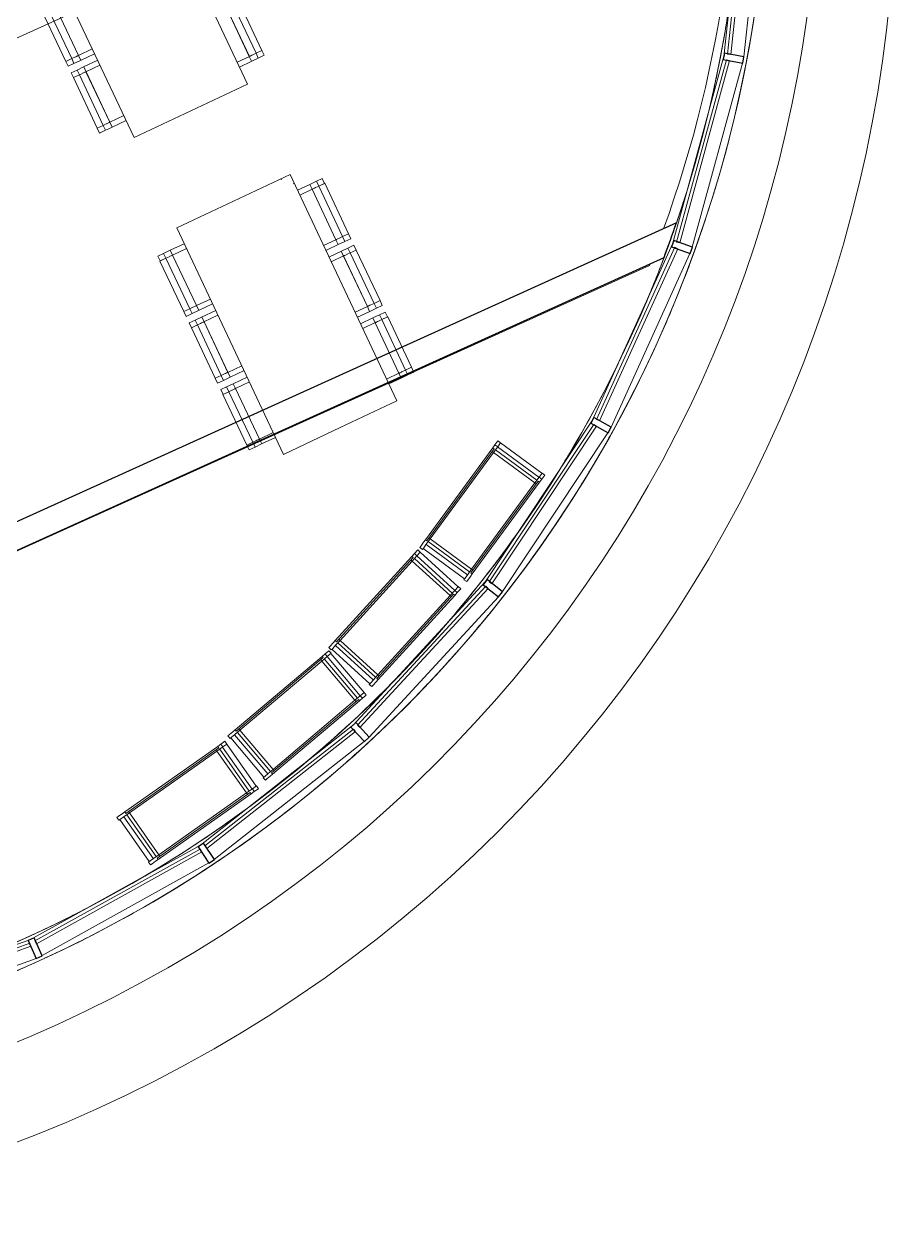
# Model space of a CAD drawing. Header units: metres. Extents: x -217 to -108, y -304 to -188.
# Drawn here: x -140.33 to -133.72, y -263.05 to -253.89 of the extents above; entities that cross this region are included whole.
import ezdxf

# ---------------------------------------------------------------- set-up
doc = ezdxf.new("R2010")
doc.units = ezdxf.units.M
for name, color, linetype, lineweight in [('A-FLOR', 192, 'Continuous', 9), ('A-GLAZ-CURT', 52, 'Continuous', 9), ('A-GLAZ-CWMG', 51, 'Continuous', 9), ('A-WALL', 113, 'Continuous', 9), ('I-FURN', 30, 'Continuous', 9)]:
    doc.layers.add(name, color=color, linetype=linetype, lineweight=lineweight)

# ---------------------------------------------------------------- blocks, each defined once
blk = doc.blocks.new('dining_table_and_chairs_5978 - dining_table_and_chairs_5978-V7-Nivel 3')
at = {"layer": 'I-FURN'}
for p, q in [((0.1324, 0.6342), (0.1324, 0.6832)), ((0.1324, 0.6832), (0.1726, 0.6832)), ((0.1726, 0.6342), (0.1726, 0.6842)), ((0.1726, 0.6842), (0.5966, 0.6842)), ((0.1726, 0.6832), (0.1726, 0.6342)), ((0.5966, 0.6842), (0.5966, 0.6342)), ((0.5966, 0.6342), (0.5966, 0.6842)), ((0.5966, 0.6842), (0.6374, 0.6842)), ((0.5966, 0.6342), (0.5966, 0.6842)), ((0.5966, 0.6842), (0.6374, 0.6842)), ((0.6374, 0.6842), (0.6374, 0.6342)), ((0.6374, 0.6842), (0.6374, 0.6342)), ((0.6924, 0.6342), (0.6924, 0.6832)), ((0.6924, 0.6832), (0.7326, 0.6832)), ((0.7326, 0.6342), (0.7326, 0.6842)), ((0.7326, 0.6842), (1.1566, 0.6842)), ((0.7326, 0.6832), (0.7326, 0.6342)), ((1.1566, 0.6842), (1.1566, 0.6342)), ((1.1566, 0.6342), (1.1566, 0.6842)), ((1.1566, 0.6842), (1.1974, 0.6842)), ((1.1566, 0.6342), (1.1566, 0.6842)), ((1.1566, 0.6842), (1.1974, 0.6842)), ((1.1974, 0.6842), (1.1974, 0.6342)), ((1.1974, 0.6842), (1.1974, 0.6342)), ((1.2524, 0.6342), (1.2524, 0.6832)), ((1.2524, 0.6832), (1.2926, 0.6832)), ((1.2926, 0.6342), (1.2926, 0.6842)), ((1.2926, 0.6842), (1.7166, 0.6842)), ((1.2926, 0.6832), (1.2926, 0.6342)), ((1.7166, 0.6842), (1.7166, 0.6342)), ((1.7166, 0.6342), (1.7166, 0.6842)), ((1.7166, 0.6842), (1.7574, 0.6842)), ((1.7166, 0.6342), (1.7166, 0.6842)), ((1.7166, 0.6842), (1.7574, 0.6842)), ((1.7574, 0.6842), (1.7574, 0.6342)), ((1.7574, 0.6842), (1.7574, 0.6342)), ((0.1324, 0.5791), (0.1324, 0.6342)), ((0.1324, 0.6342), (0.1726, 0.6342)), ((0.1324, 0.475), (0.1324, 0.5791)), ((0.1324, 0.578), (0.1726, 0.578)), ((0.1725, 0.5792), (0.1725, 0.475)), ((0.1726, 0.6079), (0.1726, 0.6342)), ((0.1726, 0.6342), (0.5966, 0.6342)), ((0.1726, 0.6068), (0.1726, 0.5996)), ((0.1726, 0.5898), (0.1726, 0.5996)), ((0.1726, 0.5884), (0.1726, 0.5842)), ((0.1726, 0.5799), (0.1726, 0.5842)), ((0.1726, 0.5791), (0.1726, 0.578)), ((0.1726, 0.5784), (0.1726, 0.578)), ((0.5966, 0.5784), (0.1726, 0.5784)), ((0.1726, 0.578), (0.5966, 0.578)), ((0.5966, 0.6342), (0.5966, 0.6079)), ((0.5966, 0.6342), (0.6374, 0.6342)), ((0.5966, 0.6342), (0.6374, 0.6342)), ((0.5966, 0.5996), (0.5966, 0.6068)), ((0.5966, 0.5996), (0.5966, 0.6068)), ((0.5966, 0.5996), (0.5966, 0.5898)), ((0.5966, 0.5842), (0.5966, 0.5884)), ((0.5966, 0.5842), (0.5966, 0.5884)), ((0.5966, 0.5842), (0.5966, 0.5799)), ((0.5966, 0.578), (0.5966, 0.5791)), ((0.5966, 0.578), (0.5966, 0.5791)), ((0.5966, 0.578), (0.5966, 0.5784)), ((0.5966, 0.475), (0.5966, 0.5784)), ((0.5966, 0.475), (0.5966, 0.5784)), ((0.5966, 0.578), (0.6374, 0.578)), ((0.5966, 0.578), (0.6374, 0.578)), ((0.6374, 0.6342), (0.6374, 0.5791)), ((0.6374, 0.6342), (0.6374, 0.5791)), ((0.6374, 0.5791), (0.6374, 0.475)), ((0.6924, 0.5791), (0.6924, 0.6342)), ((0.6924, 0.6342), (0.7326, 0.6342)), ((0.6924, 0.475), (0.6924, 0.5791)), ((0.6924, 0.578), (0.7326, 0.578)), ((0.7325, 0.5792), (0.7325, 0.475)), ((0.7326, 0.6079), (0.7326, 0.6342)), ((0.7326, 0.6342), (1.1566, 0.6342)), ((0.7326, 0.6068), (0.7326, 0.5996)), ((0.7326, 0.5898), (0.7326, 0.5996)), ((0.7326, 0.5884), (0.7326, 0.5842)), ((0.7326, 0.5799), (0.7326, 0.5842)), ((0.7326, 0.5791), (0.7326, 0.578)), ((0.7326, 0.5784), (0.7326, 0.578)), ((1.1566, 0.5784), (0.7326, 0.5784)), ((0.7326, 0.578), (1.1566, 0.578)), ((1.1566, 0.6342), (1.1566, 0.6079)), ((1.1566, 0.6342), (1.1974, 0.6342)), ((1.1566, 0.6342), (1.1974, 0.6342)), ((1.1566, 0.5996), (1.1566, 0.6068)), ((1.1566, 0.5996), (1.1566, 0.6068)), ((1.1566, 0.5996), (1.1566, 0.5898)), ((1.1566, 0.5842), (1.1566, 0.5884)), ((1.1566, 0.5842), (1.1566, 0.5884)), ((1.1566, 0.5842), (1.1566, 0.5799)), ((1.1566, 0.578), (1.1566, 0.5791)), ((1.1566, 0.578), (1.1566, 0.5791)), ((1.1566, 0.578), (1.1566, 0.5784)), ((1.1566, 0.475), (1.1566, 0.5784)), ((1.1566, 0.475), (1.1566, 0.5784)), ((1.1566, 0.578), (1.1974, 0.578)), ((1.1566, 0.578), (1.1974, 0.578)), ((1.1974, 0.6342), (1.1974, 0.5791)), ((1.1974, 0.6342), (1.1974, 0.5791)), ((1.1974, 0.5791), (1.1974, 0.475)), ((1.2524, 0.5791), (1.2524, 0.6342)), ((1.2524, 0.6342), (1.2926, 0.6342)), ((1.2524, 0.475), (1.2524, 0.5791)), ((1.2524, 0.578), (1.2926, 0.578)), ((1.2925, 0.5792), (1.2925, 0.475)), ((1.2926, 0.6079), (1.2926, 0.6342)), ((1.2926, 0.6342), (1.7166, 0.6342)), ((1.2926, 0.6068), (1.2926, 0.5996)), ((1.2926, 0.5898), (1.2926, 0.5996)), ((1.2926, 0.5884), (1.2926, 0.5842)), ((1.2926, 0.5799), (1.2926, 0.5842)), ((1.2926, 0.5791), (1.2926, 0.578)), ((1.2926, 0.5784), (1.2926, 0.578)), ((1.7166, 0.5784), (1.2926, 0.5784)), ((1.2926, 0.578), (1.7166, 0.578)), ((1.7166, 0.6342), (1.7166, 0.6079)), ((1.7166, 0.6342), (1.7574, 0.6342)), ((1.7166, 0.6342), (1.7574, 0.6342)), ((1.7166, 0.6003), (1.7166, 0.6068)), ((1.7166, 0.6003), (1.7166, 0.6068)), ((1.7166, 0.6003), (1.7166, 0.5898)), ((1.7166, 0.5842), (1.7166, 0.5884)), ((1.7166, 0.5842), (1.7166, 0.5884)), ((1.7166, 0.5842), (1.7166, 0.5799)), ((1.7166, 0.578), (1.7166, 0.5791)), ((1.7166, 0.578), (1.7166, 0.5791)), ((1.7166, 0.578), (1.7166, 0.5784)), ((1.7166, 0.475), (1.7166, 0.5784)), ((1.7166, 0.475), (1.7166, 0.5784)), ((1.7166, 0.578), (1.7574, 0.578)), ((1.7166, 0.578), (1.7574, 0.578)), ((1.7574, 0.6342), (1.7574, 0.5791)), ((1.7574, 0.6342), (1.7574, 0.5791)), ((1.7574, 0.5791), (1.7574, 0.475)), ((1.9, 0.475), (0, 0.475)), ((0, 0.475), (0, -0.475)), ((0.075, 0.475), (0.075, 0.465)), ((1.9, 0), (1.9, 0.475)), ((0, 0.4), (0.01, 0.4)), ((1.9, -0.475), (1.9, 0)), ((0, -0.475), (1.9, -0.475)), ((0.1324, -0.593), (0.1324, -0.475)), ((0.1725, -0.475), (0.1725, -0.593)), ((0.5966, -0.5922), (0.5966, -0.475)), ((0.5966, -0.5922), (0.5966, -0.475)), ((0.6374, -0.475), (0.6374, -0.593)), ((0.6924, -0.593), (0.6924, -0.475)), ((0.7325, -0.475), (0.7325, -0.593)), ((1.1566, -0.5922), (1.1566, -0.475)), ((1.1566, -0.5922), (1.1566, -0.475)), ((1.1974, -0.475), (1.1974, -0.593)), ((1.2524, -0.593), (1.2524, -0.475)), ((1.2925, -0.475), (1.2925, -0.593)), ((1.7166, -0.5922), (1.7166, -0.475)), ((1.7166, -0.5922), (1.7166, -0.475)), ((1.7574, -0.475), (1.7574, -0.593)), ((0.1726, -0.5918), (0.1324, -0.5918)), ((0.1324, -0.648), (0.1324, -0.593)), ((0.5966, -0.5918), (0.1726, -0.5918)), ((0.1726, -0.5918), (0.1726, -0.5922)), ((0.1726, -0.5918), (0.1726, -0.593)), ((0.1726, -0.5922), (0.5966, -0.5922)), ((0.1726, -0.598), (0.1726, -0.5937)), ((0.1726, -0.598), (0.1726, -0.6033)), ((0.1726, -0.6141), (0.1726, -0.6036)), ((0.1726, -0.6141), (0.1726, -0.6206)), ((0.1726, -0.648), (0.1726, -0.6217)), ((0.5966, -0.5922), (0.5966, -0.5918)), ((0.6374, -0.5918), (0.5966, -0.5918)), ((0.5966, -0.593), (0.5966, -0.5918)), ((0.6374, -0.5918), (0.5966, -0.5918)), ((0.5966, -0.593), (0.5966, -0.5918)), ((0.5966, -0.5937), (0.5966, -0.598)), ((0.5966, -0.6033), (0.5966, -0.598)), ((0.5966, -0.6033), (0.5966, -0.598)), ((0.5966, -0.6036), (0.5966, -0.6134)), ((0.5966, -0.6206), (0.5966, -0.6134)), ((0.5966, -0.6206), (0.5966, -0.6134)), ((0.5966, -0.6217), (0.5966, -0.648)), ((0.6374, -0.593), (0.6374, -0.648)), ((0.6374, -0.593), (0.6374, -0.648)), ((0.7326, -0.5918), (0.6924, -0.5918)), ((0.6924, -0.648), (0.6924, -0.593)), ((1.1566, -0.5918), (0.7326, -0.5918)), ((0.7326, -0.5918), (0.7326, -0.5922)), ((0.7326, -0.5918), (0.7326, -0.593)), ((0.7326, -0.5922), (1.1566, -0.5922)), ((0.7326, -0.598), (0.7326, -0.5937)), ((0.7326, -0.598), (0.7326, -0.6033)), ((0.7326, -0.6134), (0.7326, -0.6036)), ((0.7326, -0.6134), (0.7326, -0.6206)), ((0.7326, -0.648), (0.7326, -0.6217)), ((1.1566, -0.5922), (1.1566, -0.5918)), ((1.1974, -0.5918), (1.1566, -0.5918)), ((1.1566, -0.593), (1.1566, -0.5918)), ((1.1974, -0.5918), (1.1566, -0.5918)), ((1.1566, -0.593), (1.1566, -0.5918)), ((1.1566, -0.5937), (1.1566, -0.598)), ((1.1566, -0.6033), (1.1566, -0.598)), ((1.1566, -0.6033), (1.1566, -0.598)), ((1.1566, -0.6036), (1.1566, -0.6134)), ((1.1566, -0.6206), (1.1566, -0.6134)), ((1.1566, -0.6206), (1.1566, -0.6134)), ((1.1566, -0.6217), (1.1566, -0.648)), ((1.1974, -0.593), (1.1974, -0.648)), ((1.1974, -0.593), (1.1974, -0.648)), ((1.2926, -0.5918), (1.2524, -0.5918)), ((1.2524, -0.648), (1.2524, -0.593)), ((1.7166, -0.5918), (1.2926, -0.5918)), ((1.2926, -0.5918), (1.2926, -0.5922)), ((1.2926, -0.5918), (1.2926, -0.593)), ((1.2926, -0.5922), (1.7166, -0.5922)), ((1.2926, -0.598), (1.2926, -0.5937)), ((1.2926, -0.598), (1.2926, -0.6033)), ((1.2926, -0.6134), (1.2926, -0.6036)), ((1.2926, -0.6134), (1.2926, -0.6206)), ((1.2926, -0.648), (1.2926, -0.6217)), ((1.7166, -0.5922), (1.7166, -0.5918)), ((1.7574, -0.5918), (1.7166, -0.5918)), ((1.7166, -0.593), (1.7166, -0.5918)), ((1.7574, -0.5918), (1.7166, -0.5918)), ((1.7166, -0.593), (1.7166, -0.5918)), ((1.7166, -0.5937), (1.7166, -0.598)), ((1.7166, -0.6033), (1.7166, -0.598)), ((1.7166, -0.6033), (1.7166, -0.598)), ((1.7166, -0.6036), (1.7166, -0.6134)), ((1.7166, -0.6206), (1.7166, -0.6134)), ((1.7166, -0.6206), (1.7166, -0.6134)), ((1.7166, -0.6217), (1.7166, -0.648)), ((1.7574, -0.593), (1.7574, -0.648)), ((1.7574, -0.593), (1.7574, -0.648)), ((0.1324, -0.697), (0.1324, -0.648)), ((0.1726, -0.648), (0.1324, -0.648)), ((0.1726, -0.697), (0.1324, -0.697)), ((0.1726, -0.698), (0.1726, -0.648)), ((0.5966, -0.648), (0.1726, -0.648)), ((0.1726, -0.648), (0.1726, -0.697)), ((0.5966, -0.698), (0.1726, -0.698)), ((0.5966, -0.648), (0.5966, -0.698)), ((0.5966, -0.698), (0.5966, -0.648)), ((0.6374, -0.648), (0.5966, -0.648)), ((0.5966, -0.698), (0.5966, -0.648)), ((0.6374, -0.648), (0.5966, -0.648)), ((0.6374, -0.698), (0.5966, -0.698)), ((0.6374, -0.698), (0.5966, -0.698)), ((0.6374, -0.648), (0.6374, -0.698)), ((0.6374, -0.648), (0.6374, -0.698)), ((0.6924, -0.697), (0.6924, -0.648)), ((0.7326, -0.648), (0.6924, -0.648)), ((0.7326, -0.697), (0.6924, -0.697)), ((0.7326, -0.698), (0.7326, -0.648)), ((1.1566, -0.648), (0.7326, -0.648)), ((0.7326, -0.648), (0.7326, -0.697)), ((1.1566, -0.698), (0.7326, -0.698)), ((1.1566, -0.648), (1.1566, -0.698)), ((1.1566, -0.698), (1.1566, -0.648)), ((1.1974, -0.648), (1.1566, -0.648)), ((1.1566, -0.698), (1.1566, -0.648)), ((1.1974, -0.648), (1.1566, -0.648)), ((1.1974, -0.698), (1.1566, -0.698)), ((1.1974, -0.698), (1.1566, -0.698)), ((1.1974, -0.648), (1.1974, -0.698)), ((1.1974, -0.648), (1.1974, -0.698)), ((1.2524, -0.697), (1.2524, -0.648)), ((1.2926, -0.648), (1.2524, -0.648)), ((1.2926, -0.697), (1.2524, -0.697)), ((1.2926, -0.698), (1.2926, -0.648)), ((1.7166, -0.648), (1.2926, -0.648)), ((1.2926, -0.648), (1.2926, -0.697)), ((1.7166, -0.698), (1.2926, -0.698)), ((1.7166, -0.648), (1.7166, -0.698)), ((1.7166, -0.698), (1.7166, -0.648)), ((1.7574, -0.648), (1.7166, -0.648)), ((1.7166, -0.698), (1.7166, -0.648)), ((1.7574, -0.648), (1.7166, -0.648)), ((1.7574, -0.698), (1.7166, -0.698)), ((1.7574, -0.698), (1.7166, -0.698)), ((1.7574, -0.648), (1.7574, -0.698)), ((1.7574, -0.648), (1.7574, -0.698))]:
    blk.add_line(p, q, dxfattribs=at)
blk = doc.blocks.new('dining_table_and_chairs_5978 - dining_table_and_chairs_5978-V15-Nivel 3')
at = {"layer": 'I-FURN'}
for p, q in [((0.1324, 0.6342), (0.1324, 0.6832)), ((0.1324, 0.6832), (0.1726, 0.6832)), ((0.1726, 0.6342), (0.1726, 0.6842)), ((0.1726, 0.6842), (0.5966, 0.6842)), ((0.1726, 0.6832), (0.1726, 0.6342)), ((0.5966, 0.6842), (0.5966, 0.6342)), ((0.5966, 0.6342), (0.5966, 0.6842)), ((0.5966, 0.6842), (0.6374, 0.6842)), ((0.5966, 0.6342), (0.5966, 0.6842)), ((0.5966, 0.6842), (0.6374, 0.6842)), ((0.6374, 0.6842), (0.6374, 0.6342)), ((0.6374, 0.6842), (0.6374, 0.6342)), ((0.6924, 0.6342), (0.6924, 0.6832)), ((0.6924, 0.6832), (0.7326, 0.6832)), ((0.7326, 0.6342), (0.7326, 0.6842)), ((0.7326, 0.6842), (1.1566, 0.6842)), ((0.7326, 0.6832), (0.7326, 0.6342)), ((1.1566, 0.6842), (1.1566, 0.6342)), ((1.1566, 0.6342), (1.1566, 0.6842)), ((1.1566, 0.6842), (1.1974, 0.6842)), ((1.1566, 0.6342), (1.1566, 0.6842)), ((1.1566, 0.6842), (1.1974, 0.6842)), ((1.1974, 0.6842), (1.1974, 0.6342)), ((1.1974, 0.6842), (1.1974, 0.6342)), ((1.2524, 0.6342), (1.2524, 0.6832)), ((1.2524, 0.6832), (1.2926, 0.6832)), ((1.2926, 0.6342), (1.2926, 0.6842)), ((1.2926, 0.6842), (1.7166, 0.6842)), ((1.2926, 0.6832), (1.2926, 0.6342)), ((1.7166, 0.6842), (1.7166, 0.6342)), ((1.7166, 0.6342), (1.7166, 0.6842)), ((1.7166, 0.6842), (1.7574, 0.6842)), ((1.7166, 0.6342), (1.7166, 0.6842)), ((1.7166, 0.6842), (1.7574, 0.6842)), ((1.7574, 0.6842), (1.7574, 0.6342)), ((1.7574, 0.6842), (1.7574, 0.6342)), ((0.1324, 0.5791), (0.1324, 0.6342)), ((0.1324, 0.6342), (0.1726, 0.6342)), ((0.1324, 0.475), (0.1324, 0.5791)), ((0.1324, 0.578), (0.1726, 0.578)), ((0.1725, 0.5792), (0.1725, 0.475)), ((0.1726, 0.6079), (0.1726, 0.6342)), ((0.1726, 0.6342), (0.5966, 0.6342)), ((0.1726, 0.6068), (0.1726, 0.5996)), ((0.1726, 0.5898), (0.1726, 0.5996)), ((0.1726, 0.5884), (0.1726, 0.5842)), ((0.1726, 0.5799), (0.1726, 0.5842)), ((0.1726, 0.5791), (0.1726, 0.578)), ((0.1726, 0.5784), (0.1726, 0.578)), ((0.5966, 0.5784), (0.1726, 0.5784)), ((0.1726, 0.578), (0.5966, 0.578)), ((0.5966, 0.6342), (0.5966, 0.6079)), ((0.5966, 0.6342), (0.6374, 0.6342)), ((0.5966, 0.6342), (0.6374, 0.6342)), ((0.5966, 0.5996), (0.5966, 0.6068)), ((0.5966, 0.5996), (0.5966, 0.6068)), ((0.5966, 0.5996), (0.5966, 0.5898)), ((0.5966, 0.5842), (0.5966, 0.5884)), ((0.5966, 0.5842), (0.5966, 0.5884)), ((0.5966, 0.5842), (0.5966, 0.5799)), ((0.5966, 0.578), (0.5966, 0.5791)), ((0.5966, 0.578), (0.5966, 0.5791)), ((0.5966, 0.578), (0.5966, 0.5784)), ((0.5966, 0.475), (0.5966, 0.5784)), ((0.5966, 0.475), (0.5966, 0.5784)), ((0.5966, 0.578), (0.6374, 0.578)), ((0.5966, 0.578), (0.6374, 0.578)), ((0.6374, 0.6342), (0.6374, 0.5791)), ((0.6374, 0.6342), (0.6374, 0.5791)), ((0.6374, 0.5791), (0.6374, 0.475)), ((0.6924, 0.5791), (0.6924, 0.6342)), ((0.6924, 0.6342), (0.7326, 0.6342)), ((0.6924, 0.475), (0.6924, 0.5791)), ((0.6924, 0.578), (0.7326, 0.578)), ((0.7325, 0.5792), (0.7325, 0.475)), ((0.7326, 0.6079), (0.7326, 0.6342)), ((0.7326, 0.6342), (1.1566, 0.6342)), ((0.7326, 0.6068), (0.7326, 0.5996)), ((0.7326, 0.5898), (0.7326, 0.5996)), ((0.7326, 0.5884), (0.7326, 0.5842)), ((0.7326, 0.5799), (0.7326, 0.5842)), ((0.7326, 0.5791), (0.7326, 0.578)), ((0.7326, 0.5784), (0.7326, 0.578)), ((1.1566, 0.5784), (0.7326, 0.5784)), ((0.7326, 0.578), (1.1566, 0.578)), ((1.1566, 0.6342), (1.1566, 0.6079)), ((1.1566, 0.6342), (1.1974, 0.6342)), ((1.1566, 0.6342), (1.1974, 0.6342)), ((1.1566, 0.5996), (1.1566, 0.6068)), ((1.1566, 0.5996), (1.1566, 0.6068)), ((1.1566, 0.5996), (1.1566, 0.5898)), ((1.1566, 0.5842), (1.1566, 0.5884)), ((1.1566, 0.5842), (1.1566, 0.5884)), ((1.1566, 0.5842), (1.1566, 0.5799)), ((1.1566, 0.578), (1.1566, 0.5791)), ((1.1566, 0.578), (1.1566, 0.5791)), ((1.1566, 0.578), (1.1566, 0.5784)), ((1.1566, 0.475), (1.1566, 0.5784)), ((1.1566, 0.475), (1.1566, 0.5784)), ((1.1566, 0.578), (1.1974, 0.578)), ((1.1566, 0.578), (1.1974, 0.578)), ((1.1974, 0.6342), (1.1974, 0.5791)), ((1.1974, 0.6342), (1.1974, 0.5791)), ((1.1974, 0.5791), (1.1974, 0.475)), ((1.2524, 0.5791), (1.2524, 0.6342)), ((1.2524, 0.6342), (1.2926, 0.6342)), ((1.2524, 0.475), (1.2524, 0.5791)), ((1.2524, 0.578), (1.2926, 0.578)), ((1.2925, 0.5792), (1.2925, 0.475)), ((1.2926, 0.6079), (1.2926, 0.6342)), ((1.2926, 0.6342), (1.7166, 0.6342)), ((1.2926, 0.6068), (1.2926, 0.5996)), ((1.2926, 0.5898), (1.2926, 0.5996)), ((1.2926, 0.5884), (1.2926, 0.5842)), ((1.2926, 0.5799), (1.2926, 0.5842)), ((1.2926, 0.5791), (1.2926, 0.578)), ((1.2926, 0.5784), (1.2926, 0.578)), ((1.7166, 0.5784), (1.2926, 0.5784)), ((1.2926, 0.578), (1.7166, 0.578)), ((1.7166, 0.6342), (1.7166, 0.6079)), ((1.7166, 0.6342), (1.7574, 0.6342)), ((1.7166, 0.6342), (1.7574, 0.6342)), ((1.7166, 0.6003), (1.7166, 0.6068)), ((1.7166, 0.6003), (1.7166, 0.6068)), ((1.7166, 0.6003), (1.7166, 0.5898)), ((1.7166, 0.5842), (1.7166, 0.5884)), ((1.7166, 0.5842), (1.7166, 0.5884)), ((1.7166, 0.5842), (1.7166, 0.5799)), ((1.7166, 0.578), (1.7166, 0.5791)), ((1.7166, 0.578), (1.7166, 0.5791)), ((1.7166, 0.578), (1.7166, 0.5784)), ((1.7166, 0.475), (1.7166, 0.5784)), ((1.7166, 0.475), (1.7166, 0.5784)), ((1.7166, 0.578), (1.7574, 0.578)), ((1.7166, 0.578), (1.7574, 0.578)), ((1.7574, 0.6342), (1.7574, 0.5791)), ((1.7574, 0.6342), (1.7574, 0.5791)), ((1.7574, 0.5791), (1.7574, 0.475)), ((1.9, 0.475), (0, 0.475)), ((0, 0.475), (0, -0.475)), ((0.075, 0.475), (0.075, 0.465)), ((1.9, 0), (1.9, 0.475)), ((0, 0.4), (0.01, 0.4)), ((1.9, -0.475), (1.9, 0)), ((0, -0.475), (1.9, -0.475)), ((0.1324, -0.593), (0.1324, -0.475)), ((0.1725, -0.475), (0.1725, -0.593)), ((0.5966, -0.5922), (0.5966, -0.475)), ((0.5966, -0.5922), (0.5966, -0.475)), ((0.6374, -0.475), (0.6374, -0.593)), ((0.6924, -0.593), (0.6924, -0.475)), ((0.7325, -0.475), (0.7325, -0.593)), ((1.1566, -0.5922), (1.1566, -0.475)), ((1.1566, -0.5922), (1.1566, -0.475)), ((1.1974, -0.475), (1.1974, -0.593)), ((1.2524, -0.593), (1.2524, -0.475)), ((1.2925, -0.475), (1.2925, -0.593)), ((1.7166, -0.5922), (1.7166, -0.475)), ((1.7166, -0.5922), (1.7166, -0.475)), ((1.7574, -0.475), (1.7574, -0.593)), ((0.1726, -0.5918), (0.1324, -0.5918)), ((0.1324, -0.648), (0.1324, -0.593)), ((0.5966, -0.5918), (0.1726, -0.5918)), ((0.1726, -0.5918), (0.1726, -0.5922)), ((0.1726, -0.5918), (0.1726, -0.593)), ((0.1726, -0.5922), (0.5966, -0.5922)), ((0.1726, -0.598), (0.1726, -0.5937)), ((0.1726, -0.598), (0.1726, -0.6033)), ((0.1726, -0.6141), (0.1726, -0.6036)), ((0.1726, -0.6141), (0.1726, -0.6206)), ((0.1726, -0.648), (0.1726, -0.6217)), ((0.5966, -0.5922), (0.5966, -0.5918)), ((0.6374, -0.5918), (0.5966, -0.5918)), ((0.5966, -0.593), (0.5966, -0.5918)), ((0.6374, -0.5918), (0.5966, -0.5918)), ((0.5966, -0.593), (0.5966, -0.5918)), ((0.5966, -0.5937), (0.5966, -0.598)), ((0.5966, -0.6033), (0.5966, -0.598)), ((0.5966, -0.6033), (0.5966, -0.598)), ((0.5966, -0.6036), (0.5966, -0.6134)), ((0.5966, -0.6206), (0.5966, -0.6134)), ((0.5966, -0.6206), (0.5966, -0.6134)), ((0.5966, -0.6217), (0.5966, -0.648)), ((0.6374, -0.593), (0.6374, -0.648)), ((0.6374, -0.593), (0.6374, -0.648)), ((0.7326, -0.5918), (0.6924, -0.5918)), ((0.6924, -0.648), (0.6924, -0.593)), ((1.1566, -0.5918), (0.7326, -0.5918)), ((0.7326, -0.5918), (0.7326, -0.5922)), ((0.7326, -0.5918), (0.7326, -0.593)), ((0.7326, -0.5922), (1.1566, -0.5922)), ((0.7326, -0.598), (0.7326, -0.5937)), ((0.7326, -0.598), (0.7326, -0.6033)), ((0.7326, -0.6134), (0.7326, -0.6036)), ((0.7326, -0.6134), (0.7326, -0.6206)), ((0.7326, -0.648), (0.7326, -0.6217)), ((1.1566, -0.5922), (1.1566, -0.5918)), ((1.1974, -0.5918), (1.1566, -0.5918)), ((1.1566, -0.593), (1.1566, -0.5918)), ((1.1974, -0.5918), (1.1566, -0.5918)), ((1.1566, -0.593), (1.1566, -0.5918)), ((1.1566, -0.5937), (1.1566, -0.598)), ((1.1566, -0.6033), (1.1566, -0.598)), ((1.1566, -0.6033), (1.1566, -0.598)), ((1.1566, -0.6036), (1.1566, -0.6134)), ((1.1566, -0.6206), (1.1566, -0.6134)), ((1.1566, -0.6206), (1.1566, -0.6134)), ((1.1566, -0.6217), (1.1566, -0.648)), ((1.1974, -0.593), (1.1974, -0.648)), ((1.1974, -0.593), (1.1974, -0.648)), ((1.2926, -0.5918), (1.2524, -0.5918)), ((1.2524, -0.648), (1.2524, -0.593)), ((1.7166, -0.5918), (1.2926, -0.5918)), ((1.2926, -0.5918), (1.2926, -0.5922)), ((1.2926, -0.5918), (1.2926, -0.593)), ((1.2926, -0.5922), (1.7166, -0.5922)), ((1.2926, -0.598), (1.2926, -0.5937)), ((1.2926, -0.598), (1.2926, -0.6033)), ((1.2926, -0.6134), (1.2926, -0.6036)), ((1.2926, -0.6134), (1.2926, -0.6206)), ((1.2926, -0.648), (1.2926, -0.6217)), ((1.7166, -0.5922), (1.7166, -0.5918)), ((1.7574, -0.5918), (1.7166, -0.5918)), ((1.7166, -0.593), (1.7166, -0.5918)), ((1.7574, -0.5918), (1.7166, -0.5918)), ((1.7166, -0.593), (1.7166, -0.5918)), ((1.7166, -0.5937), (1.7166, -0.598)), ((1.7166, -0.6033), (1.7166, -0.598)), ((1.7166, -0.6033), (1.7166, -0.598)), ((1.7166, -0.6036), (1.7166, -0.6134)), ((1.7166, -0.6206), (1.7166, -0.6134)), ((1.7166, -0.6206), (1.7166, -0.6134)), ((1.7166, -0.6217), (1.7166, -0.648)), ((1.7574, -0.593), (1.7574, -0.6206)), ((1.7574, -0.593), (1.7574, -0.6206)), ((1.7574, -0.6206), (1.7574, -0.648)), ((1.7574, -0.6206), (1.7574, -0.648)), ((0.1324, -0.697), (0.1324, -0.648)), ((0.1726, -0.648), (0.1324, -0.648)), ((0.1726, -0.697), (0.1324, -0.697)), ((0.1726, -0.698), (0.1726, -0.648)), ((0.5966, -0.648), (0.1726, -0.648)), ((0.1726, -0.648), (0.1726, -0.697)), ((0.5966, -0.698), (0.1726, -0.698)), ((0.5966, -0.648), (0.5966, -0.698)), ((0.5966, -0.698), (0.5966, -0.648)), ((0.6374, -0.648), (0.5966, -0.648)), ((0.5966, -0.698), (0.5966, -0.648)), ((0.6374, -0.648), (0.5966, -0.648)), ((0.6374, -0.698), (0.5966, -0.698)), ((0.6374, -0.698), (0.5966, -0.698)), ((0.6374, -0.648), (0.6374, -0.698)), ((0.6374, -0.648), (0.6374, -0.698)), ((0.6924, -0.697), (0.6924, -0.648)), ((0.7326, -0.648), (0.6924, -0.648)), ((0.7326, -0.697), (0.6924, -0.697)), ((0.7326, -0.698), (0.7326, -0.648)), ((1.1566, -0.648), (0.7326, -0.648)), ((0.7326, -0.648), (0.7326, -0.697)), ((1.1566, -0.698), (0.7326, -0.698)), ((1.1566, -0.648), (1.1566, -0.698)), ((1.1566, -0.698), (1.1566, -0.648)), ((1.1974, -0.648), (1.1566, -0.648)), ((1.1566, -0.698), (1.1566, -0.648)), ((1.1974, -0.648), (1.1566, -0.648)), ((1.1974, -0.698), (1.1566, -0.698)), ((1.1974, -0.698), (1.1566, -0.698)), ((1.1974, -0.648), (1.1974, -0.698)), ((1.1974, -0.648), (1.1974, -0.698)), ((1.2524, -0.697), (1.2524, -0.648)), ((1.2926, -0.648), (1.2524, -0.648)), ((1.2926, -0.697), (1.2524, -0.697)), ((1.2926, -0.698), (1.2926, -0.648)), ((1.7166, -0.648), (1.2926, -0.648)), ((1.2926, -0.648), (1.2926, -0.697)), ((1.7166, -0.698), (1.2926, -0.698)), ((1.7166, -0.648), (1.7166, -0.698)), ((1.7166, -0.698), (1.7166, -0.648)), ((1.7574, -0.648), (1.7166, -0.648)), ((1.7166, -0.698), (1.7166, -0.648)), ((1.7574, -0.648), (1.7166, -0.648)), ((1.7574, -0.698), (1.7166, -0.698)), ((1.7574, -0.698), (1.7166, -0.698)), ((1.7574, -0.648), (1.7574, -0.698)), ((1.7574, -0.648), (1.7574, -0.698))]:
    blk.add_line(p, q, dxfattribs=at)
blk = doc.blocks.new('Cart-Bar_Reed - Cart-Bar_Reed-V17-Nivel 3')
at = {"layer": 'I-FURN'}
for p, q in [((-0.5042, 0.2201), (-0.5042, 0.1947)), ((-0.504, 0.2201), (-0.4886, 0.2201)), ((-0.4886, 0.1947), (-0.504, 0.1947)), ((-0.4969, 0.1947), (-0.4969, -0.1947)), ((-0.4886, 0.2201), (-0.4559, 0.2201)), ((-0.4559, 0.1947), (-0.4886, 0.1947)), ((-0.4588, -0.1947), (-0.4588, 0.1947)), ((-0.4559, 0.2201), (-0.4318, 0.2201)), ((-0.4064, 0.1947), (-0.4559, 0.1947)), ((-0.4318, 0.2201), (0.4318, 0.2201)), ((-0.4318, 0.2074), (-0.4318, 0.2201)), ((0.4318, 0.2074), (-0.4318, 0.2074)), ((-0.4318, -0.1947), (-0.4318, 0.1947)), ((-0.4064, 0.1947), (-0.4064, 0.2074)), ((-0.4064, 0.1947), (-0.4064, 0.2074)), ((-0.4064, 0.1947), (-0.4064, -0.1947)), ((0.4064, 0.1947), (-0.4064, 0.1947)), ((-0.4064, -0.1947), (-0.4064, 0.1947)), ((-0.4064, 0.1947), (0.4064, 0.1947)), ((0.4064, 0.2074), (0.4064, 0.1947)), ((0.4064, 0.2074), (0.4064, 0.1947)), ((0.4064, -0.1947), (0.4064, 0.1947)), ((0.4601, 0.1947), (0.4064, 0.1947)), ((0.4064, 0.1947), (0.4064, -0.1947)), ((0.4318, 0.2201), (0.4601, 0.2201)), ((0.4318, 0.2201), (0.4318, 0.2074)), ((0.4318, 0.1947), (0.4318, -0.1947)), ((0.4588, 0.1947), (0.4588, -0.1947)), ((0.4601, 0.2201), (0.4984, 0.2201)), ((0.4601, 0.1947), (0.4601, 0.2201)), ((0.4984, 0.1947), (0.4601, 0.1947)), ((0.4969, -0.1947), (0.4969, 0.1947)), ((0.4985, 0.1947), (0.4985, 0.2201)), ((-0.5042, -0.1947), (-0.5042, -0.2201)), ((-0.504, -0.1947), (-0.4886, -0.1947)), ((-0.4886, -0.2201), (-0.504, -0.2201)), ((-0.4886, -0.1947), (-0.4559, -0.1947)), ((-0.4559, -0.2201), (-0.4886, -0.2201)), ((-0.4559, -0.1947), (-0.4064, -0.1947)), ((-0.4318, -0.2201), (-0.4559, -0.2201)), ((-0.4318, -0.2201), (-0.4318, -0.2074)), ((-0.4318, -0.2074), (0.4318, -0.2074)), ((0.4318, -0.2201), (-0.4318, -0.2201)), ((-0.4064, -0.1947), (0.4064, -0.1947)), ((-0.4064, -0.2074), (-0.4064, -0.1947)), ((0.4064, -0.1947), (-0.4064, -0.1947)), ((-0.4064, -0.1947), (-0.4064, -0.2074)), ((0.4064, -0.1947), (0.4064, -0.2074)), ((0.4064, -0.2074), (0.4064, -0.1947)), ((0.4064, -0.1947), (0.4601, -0.1947)), ((0.4318, -0.2074), (0.4318, -0.2201)), ((0.4601, -0.2201), (0.4318, -0.2201)), ((0.4601, -0.1947), (0.4984, -0.1947)), ((0.4601, -0.1947), (0.4601, -0.2201)), ((0.4984, -0.2201), (0.4601, -0.2201)), ((0.4985, -0.2201), (0.4985, -0.1947))]:
    blk.add_line(p, q, dxfattribs=at)
blk = doc.blocks.new('Montante rectangular - 50 x 150 mm-V34-Nivel 3')
at = {"layer": 'A-GLAZ-CWMG'}
blk.add_line((-139.8754, -260.6156), (-139.426, -260.3659), dxfattribs=at)
blk = doc.blocks.new('Montante rectangular - 50 x 150 mm-V35-Nivel 3')
at = {"layer": 'A-GLAZ-CWMG'}
blk.add_line((-138.6008, -259.8176), (-138.2043, -259.5058), dxfattribs=at)
blk = doc.blocks.new('Montante rectangular - 50 x 150 mm-V36-Nivel 3')
at = {"layer": 'A-GLAZ-CWMG'}
blk.add_line((-137.4977, -258.8505), (-137.1544, -258.4783), dxfattribs=at)
blk = doc.blocks.new('Montante rectangular - 50 x 150 mm-V37-Nivel 3')
at = {"layer": 'A-GLAZ-CWMG'}
blk.add_line((-136.5777, -257.7449), (-136.2943, -257.3177), dxfattribs=at)
blk = doc.blocks.new('Montante rectangular - 50 x 150 mm-V38-Nivel 3')
at = {"layer": 'A-GLAZ-CWMG'}
blk.add_line((-135.8148, -256.4532), (-135.6072, -255.9962), dxfattribs=at)
blk = doc.blocks.new('Montante rectangular - 50 x 150 mm-V39-Nivel 3')
at = {"layer": 'A-GLAZ-CWMG'}
blk.add_line((-135.2791, -255.0845), (-135.1454, -254.5954), dxfattribs=at)
blk = doc.blocks.new('Panel de sistema - Acristalado-V72-Nivel 3')
at = {"layer": 'A-GLAZ-CURT', "lineweight": 18}
for p, q in [((-0.3517, 0.0245), (0.7176, 0.0245)), ((0.7176, 0.0495), (-0.333, 0.0495)), ((0.7176, 0.0245), (0.7176, 0.0495))]:
    blk.add_line(p, q, dxfattribs=at)
blk = doc.blocks.new('Panel de sistema - Acristalado-1007309-Nivel 3')
at = {"layer": 'A-GLAZ-CURT', "lineweight": 18}
for p, q in [((0.7176, 0.0495), (-0.7176, 0.0495)), ((-0.7176, 0.0495), (-0.7176, 0.0245)), ((-0.7176, 0.0245), (0.7176, 0.0245)), ((0.7176, 0.0245), (0.7176, 0.0495))]:
    blk.add_line(p, q, dxfattribs=at)
blk = doc.blocks.new('Montante rectangular - 50 x 150 mm-V75-Nivel 3')
at = {"layer": 'A-GLAZ-CWMG'}
for p, q in [((-140.2747, -260.838), (-141.2686, -261.1983)), ((-140.2387, -260.9845), (-141.4017, -261.4061)), ((-141.5242, -261.4506), (-141.5991, -261.4777))]:
    blk.add_line(p, q, dxfattribs=at)
blk = doc.blocks.new('Montante rectangular - 50 x 150 mm-1007305-Nivel 3')
at = {"layer": 'A-GLAZ-CWMG'}
for p, q in [((-148.7796, -260.4108), (-149.9936, -259.5657)), ((-148.8785, -260.5247), (-150.0661, -259.698))]:
    blk.add_line(p, q, dxfattribs=at)
blk = doc.blocks.new('Montante rectangular - 50 x 150 mm-1007307-Nivel 3')
at = {"layer": 'A-GLAZ-CWMG', "lineweight": 25}
for p, q in [((-0.025, 0.075), (0.025, 0.075)), ((-0.025, -0.075), (-0.025, 0.075)), ((0.025, 0.075), (0.025, -0.075)), ((0.025, -0.075), (-0.025, -0.075))]:
    blk.add_line(p, q, dxfattribs=at)

msp = doc.modelspace()

# ---------------------------------------------------------------- linework, layer by layer
at = {"layer": 'A-FLOR'}
for p, q in [((-134.9545, -251.5404), (-143.9493, -255.6131)), ((-142.4875, -258.8416), (-135.5849, -255.7271)), ((-135.5849, -255.7271), (-135.5797, -255.714))]:
    msp.add_line(p, q, dxfattribs=at)
for centre, radius, start, end in [((-144.0341, -252.7271), 10.3181, 212.72992, 24.30312), ((-144.1433, -252.5254), 9.8397, 214.27475, 22.75731), ((-144.1549, -252.2958), 9.2313, 340.02771, 4.69409)]:
    msp.add_arc(centre, radius, start, end, dxfattribs=at)
at = {"layer": 'A-WALL', "lineweight": 25}
for p, q in [((-135.3806, -255.4041), (-141.6454, -258.2407)), ((-141.5629, -258.4229), (-135.4747, -255.6663))]:
    msp.add_line(p, q, dxfattribs=at)
at = {"layer": 'A-WALL'}
msp.add_line((-137.5041, -258.8591), (-137.493, -258.8476), dxfattribs=at)
for radius, start, end in [(9.4313, 215.12192, 21.90531), (9.2313, 215.23889, 21.87967), (9.4313, 221.46221, 16.65132), (9.2313, 346.21315, 352.35894), (9.2313, 349.62135, 350.69291), (9.4313, 348.97053, 350.00639), (9.2313, 347.50353, 348.57519), (9.4313, 346.87951, 347.9153), (9.2313, 346.21315, 346.45746), (9.4313, 344.78849, 345.82421), (9.2313, 341.10507, 343.1319), (9.4313, 342.69747, 343.73312), (9.2313, 341.15005, 342.22203), (9.4313, 340.60645, 341.64203), (9.2313, 339.03221, 340.10432), (9.2313, 340.44711, 340.59994), (9.2313, 337.05785, 339.37427), (9.4313, 338.51543, 339.55093), (9.2313, 337.05785, 337.9866), (9.4313, 336.42441, 337.45982), (9.4313, 334.3334, 335.36872), (9.2313, 328.08102, 333.89388), (9.2313, 332.67863, 333.75119), (9.4313, 332.24238, 333.2776), (9.2313, 330.56075, 331.63348), (9.4313, 330.15137, 331.18649), (9.2313, 328.44285, 329.51578), (9.4313, 328.06035, 329.09536), (9.4313, 325.96934, 327.00424), (9.2313, 318.97311, 324.93524), (9.2313, 324.20703, 324.93524), (9.4313, 323.87833, 324.9131), (9.2313, 322.08909, 323.16268), (9.4313, 321.78732, 322.82197), (9.2313, 319.97114, 321.04498), (9.4313, 319.69631, 320.73082), (9.4313, 317.6053, 318.63967), (9.2313, 309.64824, 315.8342), (9.4313, 315.51429, 316.54851), (9.2313, 313.61719, 314.6919), (9.2313, 311.49917, 312.57421), (9.4313, 313.42328, 314.45735), (9.4313, 311.33227, 312.36617), (9.2313, 309.64824, 310.45652), (9.4313, 309.24126, 310.27499), (9.2313, 300.6226, 306.42141), (9.2313, 305.14496, 306.22114), (9.4313, 307.15026, 308.1838), (9.4313, 305.05925, 306.0926), (9.2313, 303.02684, 304.10346), (9.2313, 300.90868, 301.98577), (9.4313, 302.96824, 304.00139), (9.4313, 300.87724, 301.91017), (9.2313, 291.69211, 297.49093), (9.2313, 296.67226, 297.49093), (9.4313, 298.78623, 299.81894), (9.2313, 294.55398, 295.63273), (9.4313, 296.69523, 297.7277), (9.4313, 294.60423, 295.63645)]:
    msp.add_arc((-144.1149, -252.4158), radius, start, end, dxfattribs=at)
at = {"layer": 'A-WALL', "lineweight": 25}
msp.add_arc((-144.1149, -252.4158), 9.2313, 339.38349, 341.1125, dxfattribs=at)

# ---------------------------------------------------------------- block references
at = {"layer": 'A-GLAZ-CURT'}
for name, p, rotation in [('Panel de sistema - Acristalado-1007309-Nivel 3', (-134.867, -253.4157), 83.8293872862833), ('Panel de sistema - Acristalado-1007309-Nivel 3', (-135.1428, -254.8702), 74.70061619696398), ('Panel de sistema - Acristalado-1007309-Nivel 3', (-135.6458, -256.2626), 65.57184510764377), ('Panel de sistema - Acristalado-1007309-Nivel 3', (-136.3634, -257.5575), 56.44307401832361), ('Panel de sistema - Acristalado-1007309-Nivel 3', (-137.2773, -258.7222), 47.31430292900306), ('Panel de sistema - Acristalado-1007309-Nivel 3', (-138.3644, -259.7271), 38.18553183968395), ('Panel de sistema - Acristalado-1007309-Nivel 3', (-139.5972, -260.5468), 29.05676075036373), ('Panel de sistema - Acristalado-V72-Nivel 3', (-140.9445, -261.1606), 19.92798966104345)]:
    msp.add_blockref(name, p, dxfattribs=dict(at, rotation=rotation))
at = {"layer": 'A-GLAZ-CWMG'}
for p, rotation in [((-434.7254, -247.0903), 118.6740241611602), ((-430.1997, -201.0513), 109.5452530718409), ((-418.427, -156.3134), 100.4164819825207), ((-399.7056, -114.0099), 91.2877108932005), ((-374.5097, -75.2124), 82.15893980387996), ((-343.4776, -40.9038), 73.03016871456086), ((-307.3953, -11.9531), 63.90139762524063)]:
    msp.add_blockref('Montante rectangular - 50 x 150 mm-1007305-Nivel 3', p, dxfattribs=dict(at, rotation=rotation))
at = {"layer": 'A-GLAZ-CWMG', "extrusion": (0, 0, -1)}
for p, rotation in [((134.9468, -254.1539), 100.7349982583761), ((135.3387, -255.5865), 109.8637693476961), ((135.9529, -256.9387), 118.9925404370161), ((136.7738, -258.1763), 128.1213115263361), ((137.7808, -259.268), 137.250082615656), ((138.9481, -260.1862), 146.3788537049761), ((140.2463, -260.9075), 155.507624794296)]:
    msp.add_blockref('Montante rectangular - 50 x 150 mm-1007307-Nivel 3', p, dxfattribs=dict(at, rotation=rotation))
at = {"layer": 'A-GLAZ-CWMG'}
for name in ['Montante rectangular - 50 x 150 mm-V39-Nivel 3', 'Montante rectangular - 50 x 150 mm-V38-Nivel 3', 'Montante rectangular - 50 x 150 mm-V37-Nivel 3', 'Montante rectangular - 50 x 150 mm-V36-Nivel 3', 'Montante rectangular - 50 x 150 mm-V35-Nivel 3', 'Montante rectangular - 50 x 150 mm-V34-Nivel 3', 'Montante rectangular - 50 x 150 mm-V75-Nivel 3']:
    msp.add_blockref(name, (0, 0), dxfattribs=at)
at = {"layer": 'I-FURN'}
for name, p, rotation in [('dining_table_and_chairs_5978 - dining_table_and_chairs_5978-V15-Nivel 3', (-139.8763, -252.8344), 295.2582255371546), ('dining_table_and_chairs_5978 - dining_table_and_chairs_5978-V7-Nivel 3', (-138.7419, -255.2388), 295.2582255371546), ('Cart-Bar_Reed - Cart-Bar_Reed-V17-Nivel 3', (-136.8518, -257.5892), 53.77772086882202), ('Cart-Bar_Reed - Cart-Bar_Reed-V17-Nivel 3', (-137.5157, -258.4017), 47.70839868502127), ('Cart-Bar_Reed - Cart-Bar_Reed-V17-Nivel 3', (-138.2563, -259.1398), 40.19083914392062), ('Cart-Bar_Reed - Cart-Bar_Reed-V17-Nivel 3', (-139.0865, -259.8048), 35.19083914392109)]:
    msp.add_blockref(name, p, dxfattribs=dict(at, rotation=rotation))

doc.saveas('drawing.dxf')
